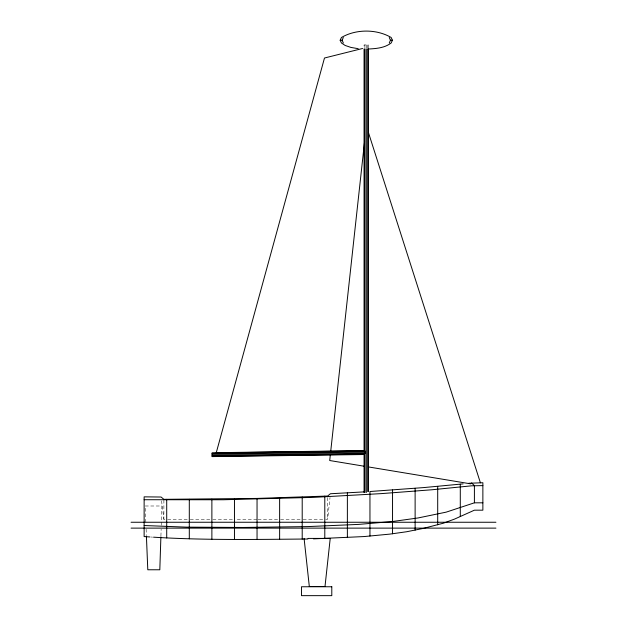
<?xml version="1.0" encoding="UTF-8"?>
<svg xmlns="http://www.w3.org/2000/svg" width="627" height="627" viewBox="0 0 627 627"><rect width="100%" height="100%" fill="white"/><g stroke="black" fill="none" stroke-linecap="round" stroke-linejoin="round"><path stroke-width="0.47" stroke-dasharray="3.13 2.35" d="M160.92 535.952L161.147 529.188M161.272 525.324L161.907 505.997L145.174 505.997L145.926 524.36M325.734 519.328L327.615 519.328L330.021 497.54M161.562 500.902L163.89 519.328L166.711 519.328M167.652 519.328L189.299 519.328M190.24 519.328L211.879 519.328M212.819 519.328L234.459 519.328M237.28 519.328L257.046 519.328M257.987 519.328L279.626 519.328M280.567 519.328L302.206 519.328M303.147 519.328L324.794 519.328M150.715 537.01L152.596 537.127M146.13 529.188L146.365 534.988M368.535 47.879L368.535 44.94L364.06 44.94L364.06 47.879M367.681 44.94L367.681 47.879M366.293 44.94L366.293 47.879M364.914 44.94L364.914 47.879M327.615 497.634L327.615 519.328M163.89 500.119L163.89 519.328"/><path stroke-width="0.94" d="M160.888 536.924L159.814 569.771L147.792 569.771L146.405 535.952M330.343 454.685L329.708 460.524L364.467 466.276M330.664 451.769L364.593 141.428M343.33 42.981L342.146 40.238L343.33 37.487M389.265 42.981L390.441 40.238L389.265 37.487M358.221 48.687L350.932 47.425L345.148 45.457L341.441 42.981L340.163 40.238L341.441 37.487C355.964 28.96 376.631 28.96 391.154 37.487L392.431 40.238L391.154 42.981C384.657 48.013 376.012 48.655 368.088 49.024M313.5 538.875L364.311 536.547L389.72 534.126L406.657 531.743L423.593 528.342L443.352 523.2L454.638 519.054L474.404 510.182L482.868 510.182L482.868 482.735L468.753 483.26M482.868 502.815L474.404 502.815L446.173 512.141L417.943 517.98L392.541 521.507L358.668 524.399L307.857 526.586L242.931 527.456L186.47 527.135L144.132 525.528M362.578 48.483L324.48 58.013L216.268 452.678L364.35 450.617M369.954 536.085L369.954 491.513L423.593 487.594L463.11 483.879M364.311 491.881L330.437 493.747L327.615 496.043L257.046 498.418L163.89 499.335L161.068 497.023L144.132 496.85L144.132 536.579L149.775 536.947M307.857 539.008C256.427 539.424 204.911 540.364 153.544 537.182M364.248 450.868L212.059 452.945L212.114 456.597L364.303 454.52M212.067 453.29L365.227 451.197M212.083 454.207L365.243 452.114L365.259 453.243L212.098 455.335M212.106 456.252L364.295 454.175M340.163 40.238L342.146 40.238M390.441 40.238L392.431 40.238M482.868 485.611L471.575 485.823L432.058 489.758L381.247 493.621L313.5 497.376L223.173 499.758L144.132 499.727M131.067 522.252L495.933 522.252M131.067 528.122L495.933 528.122M307.959 538.413L330.225 538.413L324.998 586.504L309.315 586.504L304.087 538.413M368.331 466.911L470.681 483.856M471.575 482.947L474.404 485.611L474.404 502.815M368.386 132.383L480.407 482.814M460.289 484.185L460.289 516.585M437.701 486.387L437.701 524.807M415.121 488.276L415.121 530.16M392.541 489.953L392.541 533.804M368.535 48.859L368.535 491.56M367.681 48.859L367.681 491.56M366.293 48.859L366.293 492.54M364.914 48.859L364.914 492.54M364.06 48.859L364.06 451.401M364.06 453.36L364.06 492.54M347.374 492.893L347.374 537.629M324.794 496.169L324.794 538.53M302.206 497.054L302.206 539.126M279.626 497.791L279.626 539.33M257.046 498.418L257.046 539.432M234.459 498.826L234.459 539.432M211.879 499.163L211.879 539.22M189.299 499.311L189.299 538.844M166.711 499.335L166.711 537.95M331.793 586.762L301.477 586.762L301.477 595.65L331.793 595.65L331.793 586.762"/></g></svg>
